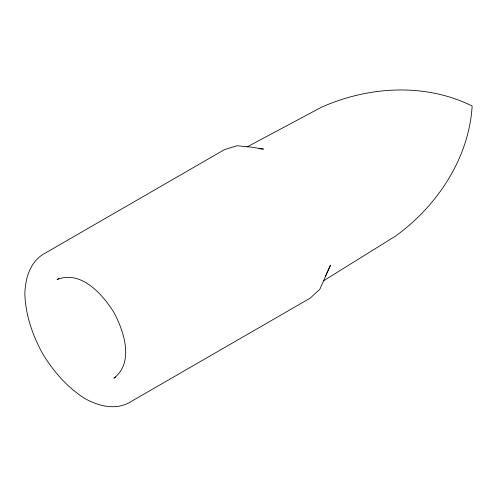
<?xml version="1.0" encoding="UTF-8"?>
<svg xmlns="http://www.w3.org/2000/svg" width="497" height="497" viewBox="0 0 497 497"><rect width="100%" height="100%" fill="white"/><g stroke="black" fill="none" stroke-linecap="round" stroke-linejoin="round"><path stroke-width="0.75" d="M325.305 276.574L330.468 265.162L319.863 289.186L310.227 298.119L128.35 403.129C114.353 410.143 98.549 405.919 85.478 398.886C67.511 387.741 53.508 371.576 42.605 353.628C32.516 335.214 25.515 315.005 24.85 293.876C25.297 279.034 29.534 263.236 42.605 254.626L224.489 149.616L237.044 145.739L251.668 147.187L263.453 149.094L259.055 148.659M323.516 280.83L395.631 236.025C437.317 205.851 468.951 158.288 472.15 106.035C425.295 82.676 368.289 86.292 321.317 107.302L247.096 146.919M58.913 278.494L57.018 279.587C80.936 269.753 102.612 294.299 113.931 312.445C123.989 331.325 134.407 362.369 113.931 378.167L115.826 377.074"/></g></svg>
